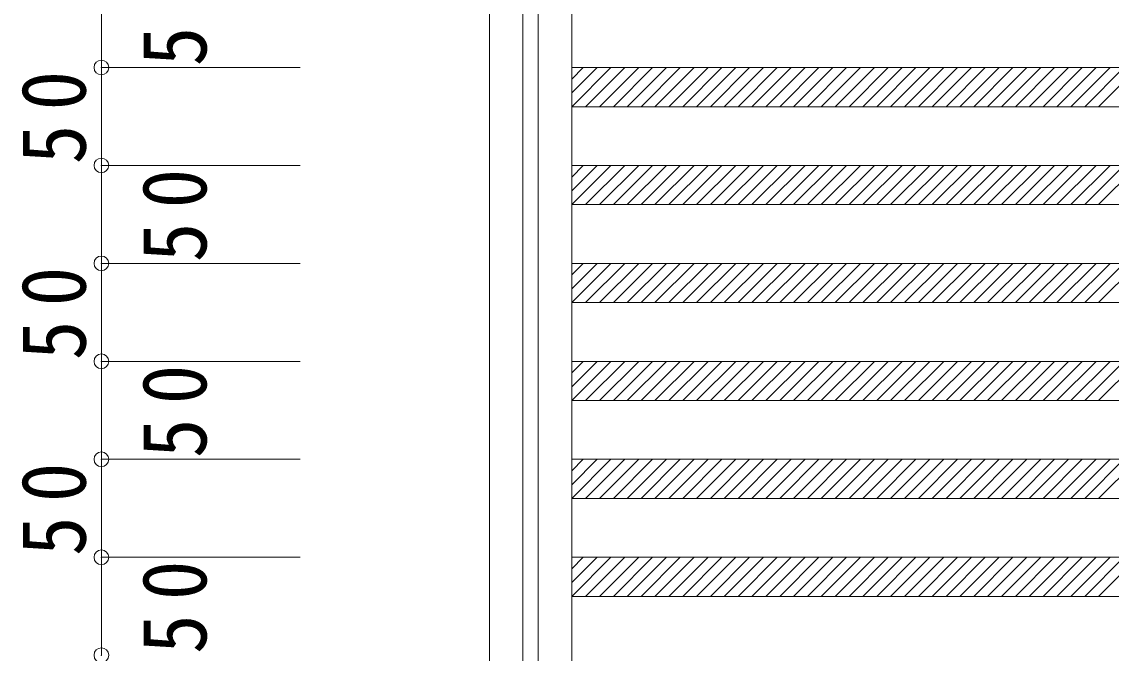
# Model space of a CAD drawing. Units: millimetres at full size, sheet at 1:15. Extents: x -3000 to 2850, y -2151 to 2088.
# Drawn here: x 114 to 670, y -749 to -427 of the extents above; entities that cross this region are included whole.
import ezdxf

# ---------------------------------------------------------------- set-up
doc = ezdxf.new("R2010")
doc.units = ezdxf.units.MM
doc.header["$LTSCALE"] = 15
doc.header["$PDMODE"] = 32
doc.header["$PDSIZE"] = 7.5
doc.layers.add('0-B_寸法', color=7, linetype='Continuous', lineweight=9)
doc.styles.add('ＭＳ ゴシック', font='')
doc.styles.get('ＭＳ ゴシック').set_extended_font_data('MS Gothic')

msp = doc.modelspace()

# ---------------------------------------------------------------- linework, layer by layer
at = {"layer": '0-B_寸法'}
for p, q in [((394.38, 685.12), (394.38, -1714.88)), ((407.34, -449.88), (394.38, -462.85)), ((400.27, -449.88), (394.38, -455.78)), ((394.38, -449.88), (1180.38, -449.88)), ((414.41, -449.88), (394.41, -469.88)), ((421.48, -449.88), (401.48, -469.88)), ((428.55, -449.88), (408.55, -469.88)), ((435.62, -449.88), (415.62, -469.88)), ((442.7, -449.88), (422.7, -469.88)), ((449.77, -449.88), (429.77, -469.88)), ((456.84, -449.88), (436.84, -469.88)), ((463.91, -449.88), (443.91, -469.88)), ((470.98, -449.88), (450.98, -469.88)), ((478.05, -449.88), (458.05, -469.88)), ((485.12, -449.88), (465.12, -469.88)), ((492.19, -449.88), (472.19, -469.88)), ((499.26, -449.88), (479.26, -469.88)), ((506.34, -449.88), (486.34, -469.88)), ((513.41, -449.88), (493.41, -469.88)), ((520.48, -449.88), (500.48, -469.88)), ((527.55, -449.88), (507.55, -469.88)), ((534.62, -449.88), (514.62, -469.88)), ((541.69, -449.88), (521.69, -469.88)), ((548.76, -449.88), (528.76, -469.88)), ((555.83, -449.88), (535.83, -469.88)), ((562.9, -449.88), (542.9, -469.88)), ((569.97, -449.88), (549.97, -469.88)), ((577.05, -449.88), (557.05, -469.88)), ((584.12, -449.88), (564.12, -469.88)), ((591.19, -449.88), (571.19, -469.88)), ((598.26, -449.88), (578.26, -469.88)), ((605.33, -449.88), (585.33, -469.88)), ((612.4, -449.88), (592.4, -469.88)), ((619.47, -449.88), (599.47, -469.88)), ((626.54, -449.88), (606.54, -469.88)), ((633.61, -449.88), (613.61, -469.88)), ((640.69, -449.88), (620.69, -469.88)), ((647.76, -449.88), (627.76, -469.88)), ((654.83, -449.88), (634.83, -469.88)), ((661.9, -449.88), (641.9, -469.88)), ((668.97, -449.88), (648.97, -469.88)), ((676.04, -449.88), (656.04, -469.88)), ((683.11, -449.88), (663.11, -469.88)), ((394.38, -469.88), (1180.38, -469.88)), ((407.34, -499.88), (394.38, -512.85)), ((400.27, -499.88), (394.38, -505.78)), ((394.38, -499.88), (1180.38, -499.88)), ((414.41, -499.88), (394.41, -519.88)), ((421.48, -499.88), (401.48, -519.88)), ((428.55, -499.88), (408.55, -519.88)), ((435.62, -499.88), (415.62, -519.88)), ((442.7, -499.88), (422.7, -519.88)), ((449.77, -499.88), (429.77, -519.88)), ((456.84, -499.88), (436.84, -519.88)), ((463.91, -499.88), (443.91, -519.88)), ((470.98, -499.88), (450.98, -519.88)), ((478.05, -499.88), (458.05, -519.88)), ((485.12, -499.88), (465.12, -519.88)), ((492.19, -499.88), (472.19, -519.88)), ((499.26, -499.88), (479.26, -519.88)), ((506.34, -499.88), (486.34, -519.88)), ((513.41, -499.88), (493.41, -519.88)), ((520.48, -499.88), (500.48, -519.88)), ((527.55, -499.88), (507.55, -519.88)), ((534.62, -499.88), (514.62, -519.88)), ((541.69, -499.88), (521.69, -519.88)), ((548.76, -499.88), (528.76, -519.88)), ((555.83, -499.88), (535.83, -519.88)), ((562.9, -499.88), (542.9, -519.88)), ((569.97, -499.88), (549.97, -519.88)), ((577.05, -499.88), (557.05, -519.88)), ((584.12, -499.88), (564.12, -519.88)), ((591.19, -499.88), (571.19, -519.88)), ((598.26, -499.88), (578.26, -519.88)), ((605.33, -499.88), (585.33, -519.88)), ((612.4, -499.88), (592.4, -519.88)), ((619.47, -499.88), (599.47, -519.88)), ((626.54, -499.88), (606.54, -519.88)), ((633.61, -499.88), (613.61, -519.88)), ((640.69, -499.88), (620.69, -519.88)), ((647.76, -499.88), (627.76, -519.88)), ((654.83, -499.88), (634.83, -519.88)), ((661.9, -499.88), (641.9, -519.88)), ((668.97, -499.88), (648.97, -519.88)), ((676.04, -499.88), (656.04, -519.88)), ((683.11, -499.88), (663.11, -519.88)), ((394.38, -519.88), (1180.38, -519.88)), ((407.34, -549.88), (394.38, -562.85)), ((400.27, -549.88), (394.38, -555.78)), ((394.38, -549.88), (1180.38, -549.88)), ((414.41, -549.88), (394.41, -569.88)), ((421.48, -549.88), (401.48, -569.88)), ((428.55, -549.88), (408.55, -569.88)), ((435.62, -549.88), (415.62, -569.88)), ((442.7, -549.88), (422.7, -569.88)), ((449.77, -549.88), (429.77, -569.88)), ((456.84, -549.88), (436.84, -569.88)), ((463.91, -549.88), (443.91, -569.88)), ((470.98, -549.88), (450.98, -569.88)), ((478.05, -549.88), (458.05, -569.88)), ((485.12, -549.88), (465.12, -569.88)), ((492.19, -549.88), (472.19, -569.88)), ((499.26, -549.88), (479.26, -569.88)), ((506.34, -549.88), (486.34, -569.88)), ((513.41, -549.88), (493.41, -569.88)), ((520.48, -549.88), (500.48, -569.88)), ((527.55, -549.88), (507.55, -569.88)), ((534.62, -549.88), (514.62, -569.88)), ((541.69, -549.88), (521.69, -569.88)), ((548.76, -549.88), (528.76, -569.88)), ((555.83, -549.88), (535.83, -569.88)), ((562.9, -549.88), (542.9, -569.88)), ((569.97, -549.88), (549.97, -569.88)), ((577.05, -549.88), (557.05, -569.88)), ((584.12, -549.88), (564.12, -569.88)), ((591.19, -549.88), (571.19, -569.88)), ((598.26, -549.88), (578.26, -569.88)), ((605.33, -549.88), (585.33, -569.88)), ((612.4, -549.88), (592.4, -569.88)), ((619.47, -549.88), (599.47, -569.88)), ((626.54, -549.88), (606.54, -569.88)), ((633.61, -549.88), (613.61, -569.88)), ((640.69, -549.88), (620.69, -569.88)), ((647.76, -549.88), (627.76, -569.88)), ((654.83, -549.88), (634.83, -569.88)), ((661.9, -549.88), (641.9, -569.88)), ((668.97, -549.88), (648.97, -569.88)), ((676.04, -549.88), (656.04, -569.88)), ((683.11, -549.88), (663.11, -569.88)), ((394.38, -569.88), (1180.38, -569.88)), ((407.34, -599.88), (394.38, -612.85)), ((400.27, -599.88), (394.38, -605.78)), ((394.38, -599.88), (1180.38, -599.88)), ((414.41, -599.88), (394.41, -619.88)), ((421.48, -599.88), (401.48, -619.88)), ((428.55, -599.88), (408.55, -619.88)), ((435.62, -599.88), (415.62, -619.88)), ((442.7, -599.88), (422.7, -619.88)), ((449.77, -599.88), (429.77, -619.88)), ((456.84, -599.88), (436.84, -619.88)), ((463.91, -599.88), (443.91, -619.88)), ((470.98, -599.88), (450.98, -619.88)), ((478.05, -599.88), (458.05, -619.88)), ((485.12, -599.88), (465.12, -619.88)), ((492.19, -599.88), (472.19, -619.88)), ((499.26, -599.88), (479.26, -619.88)), ((506.34, -599.88), (486.34, -619.88)), ((513.41, -599.88), (493.41, -619.88)), ((520.48, -599.88), (500.48, -619.88)), ((527.55, -599.88), (507.55, -619.88)), ((534.62, -599.88), (514.62, -619.88)), ((541.69, -599.88), (521.69, -619.88)), ((548.76, -599.88), (528.76, -619.88)), ((555.83, -599.88), (535.83, -619.88)), ((562.9, -599.88), (542.9, -619.88)), ((569.97, -599.88), (549.97, -619.88)), ((577.05, -599.88), (557.05, -619.88)), ((584.12, -599.88), (564.12, -619.88)), ((591.19, -599.88), (571.19, -619.88)), ((598.26, -599.88), (578.26, -619.88)), ((605.33, -599.88), (585.33, -619.88)), ((612.4, -599.88), (592.4, -619.88)), ((619.47, -599.88), (599.47, -619.88)), ((626.54, -599.88), (606.54, -619.88)), ((633.61, -599.88), (613.61, -619.88)), ((640.69, -599.88), (620.69, -619.88)), ((647.76, -599.88), (627.76, -619.88)), ((654.83, -599.88), (634.83, -619.88)), ((661.9, -599.88), (641.9, -619.88)), ((668.97, -599.88), (648.97, -619.88)), ((676.04, -599.88), (656.04, -619.88)), ((683.11, -599.88), (663.11, -619.88)), ((394.38, -619.88), (1180.38, -619.88)), ((407.34, -649.88), (394.38, -662.85)), ((400.27, -649.88), (394.38, -655.78)), ((394.38, -649.88), (1180.38, -649.88)), ((414.41, -649.88), (394.41, -669.88)), ((421.48, -649.88), (401.48, -669.88)), ((428.55, -649.88), (408.55, -669.88)), ((435.62, -649.88), (415.62, -669.88)), ((442.7, -649.88), (422.7, -669.88)), ((449.77, -649.88), (429.77, -669.88)), ((456.84, -649.88), (436.84, -669.88)), ((463.91, -649.88), (443.91, -669.88)), ((470.98, -649.88), (450.98, -669.88)), ((478.05, -649.88), (458.05, -669.88)), ((485.12, -649.88), (465.12, -669.88)), ((492.19, -649.88), (472.19, -669.88)), ((499.26, -649.88), (479.26, -669.88)), ((506.34, -649.88), (486.34, -669.88)), ((513.41, -649.88), (493.41, -669.88)), ((520.48, -649.88), (500.48, -669.88)), ((527.55, -649.88), (507.55, -669.88)), ((534.62, -649.88), (514.62, -669.88)), ((541.69, -649.88), (521.69, -669.88)), ((548.76, -649.88), (528.76, -669.88)), ((555.83, -649.88), (535.83, -669.88)), ((562.9, -649.88), (542.9, -669.88)), ((569.97, -649.88), (549.97, -669.88)), ((577.05, -649.88), (557.05, -669.88)), ((584.12, -649.88), (564.12, -669.88)), ((591.19, -649.88), (571.19, -669.88)), ((598.26, -649.88), (578.26, -669.88)), ((605.33, -649.88), (585.33, -669.88)), ((612.4, -649.88), (592.4, -669.88)), ((619.47, -649.88), (599.47, -669.88)), ((626.54, -649.88), (606.54, -669.88)), ((633.61, -649.88), (613.61, -669.88)), ((640.69, -649.88), (620.69, -669.88)), ((647.76, -649.88), (627.76, -669.88)), ((654.83, -649.88), (634.83, -669.88)), ((661.9, -649.88), (641.9, -669.88)), ((668.97, -649.88), (648.97, -669.88)), ((676.04, -649.88), (656.04, -669.88)), ((683.11, -649.88), (663.11, -669.88)), ((394.38, -669.88), (1180.38, -669.88)), ((407.34, -699.88), (394.38, -712.85)), ((400.27, -699.88), (394.38, -705.78)), ((394.38, -699.88), (1180.38, -699.88)), ((414.41, -699.88), (394.41, -719.88)), ((421.48, -699.88), (401.48, -719.88)), ((428.55, -699.88), (408.55, -719.88)), ((435.62, -699.88), (415.62, -719.88)), ((442.7, -699.88), (422.7, -719.88)), ((449.77, -699.88), (429.77, -719.88)), ((456.84, -699.88), (436.84, -719.88)), ((463.91, -699.88), (443.91, -719.88)), ((470.98, -699.88), (450.98, -719.88)), ((478.05, -699.88), (458.05, -719.88)), ((485.12, -699.88), (465.12, -719.88)), ((492.19, -699.88), (472.19, -719.88)), ((499.26, -699.88), (479.26, -719.88)), ((506.34, -699.88), (486.34, -719.88)), ((513.41, -699.88), (493.41, -719.88)), ((520.48, -699.88), (500.48, -719.88)), ((527.55, -699.88), (507.55, -719.88)), ((534.62, -699.88), (514.62, -719.88)), ((541.69, -699.88), (521.69, -719.88)), ((548.76, -699.88), (528.76, -719.88)), ((555.83, -699.88), (535.83, -719.88)), ((562.9, -699.88), (542.9, -719.88)), ((569.97, -699.88), (549.97, -719.88)), ((577.05, -699.88), (557.05, -719.88)), ((584.12, -699.88), (564.12, -719.88)), ((591.19, -699.88), (571.19, -719.88)), ((598.26, -699.88), (578.26, -719.88)), ((605.33, -699.88), (585.33, -719.88)), ((612.4, -699.88), (592.4, -719.88)), ((619.47, -699.88), (599.47, -719.88)), ((626.54, -699.88), (606.54, -719.88)), ((633.61, -699.88), (613.61, -719.88)), ((640.69, -699.88), (620.69, -719.88)), ((647.76, -699.88), (627.76, -719.88)), ((654.83, -699.88), (634.83, -719.88)), ((661.9, -699.88), (641.9, -719.88)), ((668.97, -699.88), (648.97, -719.88)), ((676.04, -699.88), (656.04, -719.88)), ((683.11, -699.88), (663.11, -719.88)), ((394.38, -719.88), (1180.38, -719.88))]:
    msp.add_line(p, q, dxfattribs=at)
at = {"layer": '0-B_寸法', "color": 5}
for p, q in [((369.48, 683.12), (369.48, -1712.88)), ((377.28, 683.12), (377.28, -1712.88))]:
    msp.add_line(p, q, dxfattribs=at)
at = {"layer": '0-B_寸法', "color": 3}
for p, q in [((154.49, -399.88), (154.49, -449.88)), ((154.49, -449.88), (154.49, -499.88)), ((154.49, -449.88), (255.78, -449.88)), ((154.49, -499.88), (154.49, -549.88)), ((154.49, -499.88), (255.78, -499.88)), ((154.49, -549.88), (154.49, -599.88)), ((154.49, -549.88), (255.78, -549.88)), ((154.49, -599.88), (154.49, -649.88)), ((154.49, -599.88), (255.78, -599.88)), ((154.49, -649.88), (154.49, -699.88)), ((154.49, -649.88), (255.78, -649.88)), ((154.49, -699.88), (154.49, -749.88)), ((154.49, -699.88), (255.78, -699.88))]:
    msp.add_line(p, q, dxfattribs=at)
at = {"layer": '0-B_寸法'}
msp.add_lwpolyline([(352.38, 683.12), (352.38, -1712.88), (394.38, -1712.88)], dxfattribs=at)
at = {"layer": '0-B_寸法', "color": 3}
for p in [(154.49, -449.88), (154.49, -499.88), (154.49, -549.88), (154.49, -599.88), (154.49, -649.88), (154.49, -699.88), (154.49, -749.88)]:
    msp.add_point(p, dxfattribs=at)

# ---------------------------------------------------------------- texts
at = {"layer": '0-B_寸法', "char_height": 32.99, "attachment_point": 7, "rotation": 90, "style": 'ＭＳ ゴシック'}
for insert in [(208.58, -449.26), (146.99, -499.26), (208.58, -549.26), (146.99, -599.26), (208.58, -649.26), (146.99, -699.26), (208.58, -749.26)]:
    msp.add_mtext('\\T1.36;\\W0.9;50', dxfattribs=dict(at, insert=insert))

doc.saveas('drawing.dxf')
